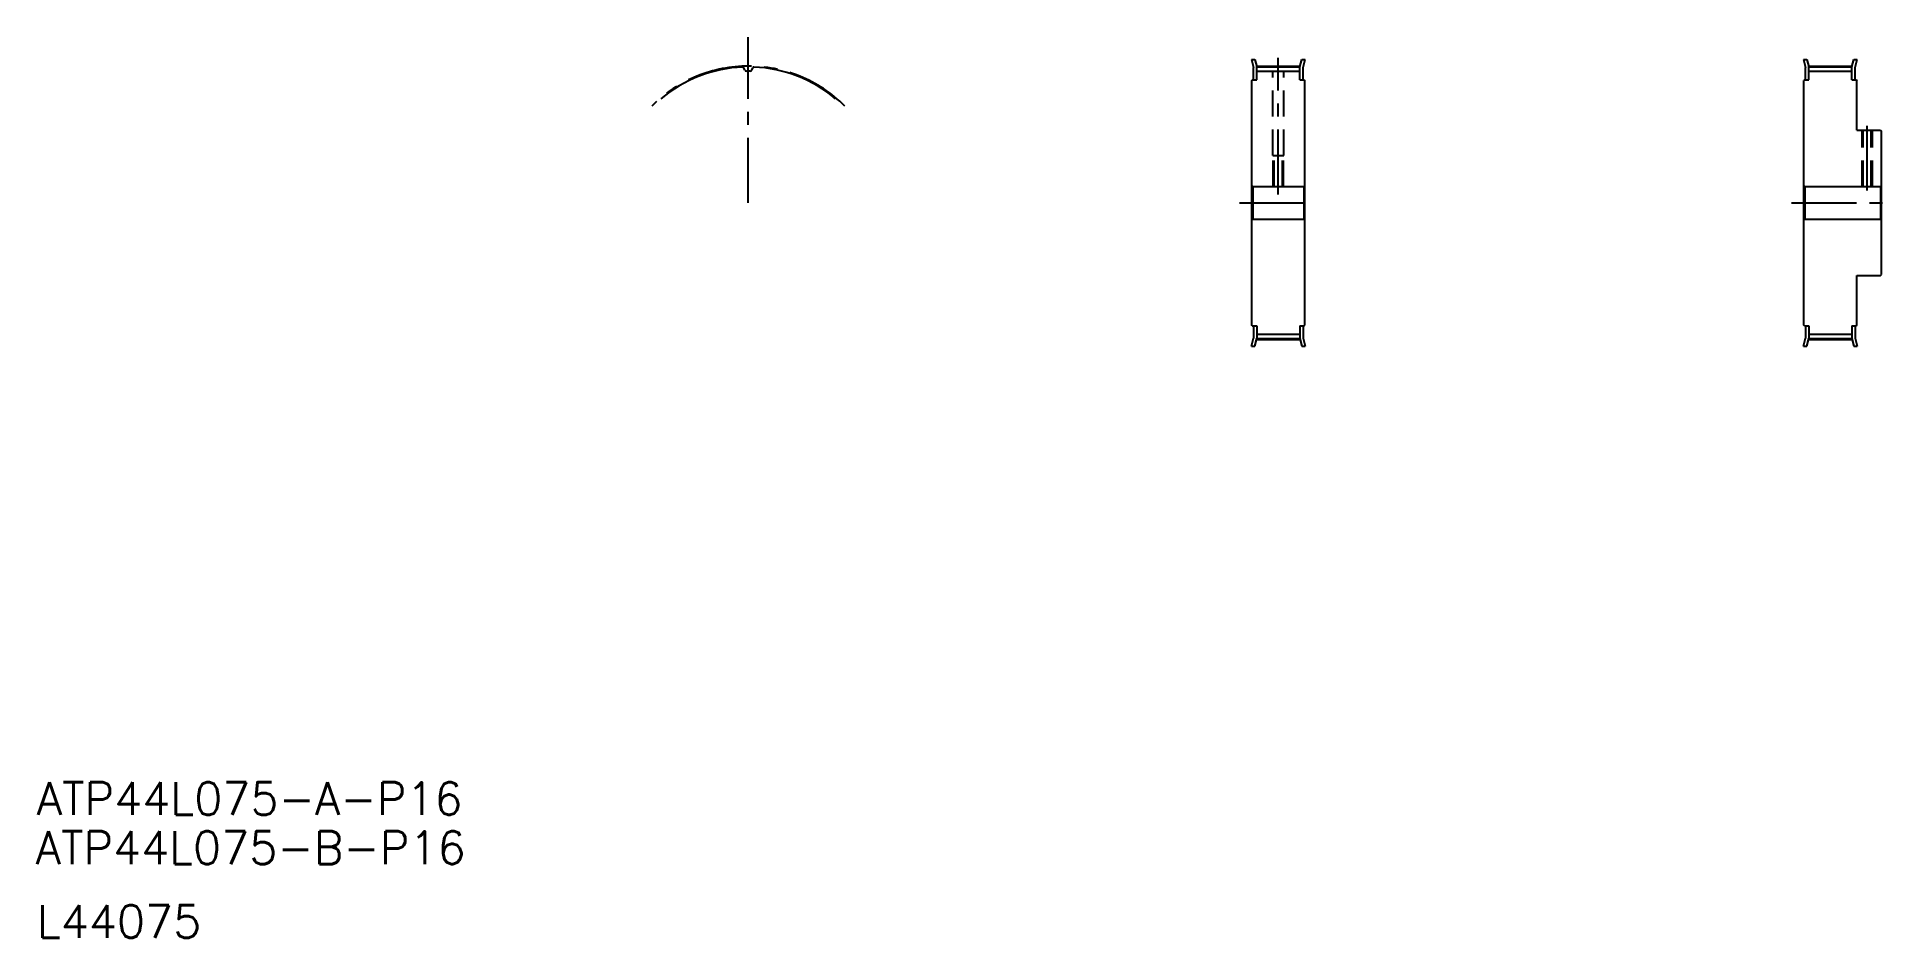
# Model space of a CAD drawing. Extents: x -366 to 540, y -251 to 189.
import ezdxf

# ---------------------------------------------------------------- set-up
doc = ezdxf.new("R2010")
doc.units = 0
doc.linetypes.add('CENTER', pattern=[50.8, 31.75, -6.35, 6.35, -6.35])
doc.linetypes.add('DASHED', pattern=[19.05, 12.7, -6.35])
doc.layers.get('0').update_dxf_attribs({"linetype": 'CONTINUOUS'})
doc.layers.add('CENTER', color=1, linetype='CENTER')
doc.styles.get("Standard").update_dxf_attribs({"font": 'txt', "bigfont": 'BIGFONT'})

msp = doc.modelspace()

# ---------------------------------------------------------------- linework, layer by layer
at = {"color": 7, "linetype": 'CONTINUOUS'}
for p, q in [((-21.05, 172.67), (-21.47, 173.83)), ((-17.53, 172.67), (-17.1, 173.83)), ((226.3, 177.92), (227.96, 177.92)), ((226.3, 177.92), (227.34, 174.03)), ((227.34, 167.92), (227.34, 174.03)), ((227.96, 177.92), (228.94, 174.24)), ((228.94, 174.24), (249.94, 174.24)), ((228.94, 167.92), (228.94, 174.24)), ((249.94, 174.24), (250.93, 177.92)), ((249.94, 167.92), (249.94, 174.24)), ((250.93, 177.92), (252.59, 177.92)), ((251.54, 174.03), (252.59, 177.92)), ((251.54, 167.92), (251.54, 174.03)), ((495.8, 177.92), (496.84, 174.03)), ((495.8, 177.92), (497.46, 177.92)), ((496.84, 167.92), (496.84, 174.03)), ((497.46, 177.92), (498.44, 174.24)), ((498.44, 174.24), (519.44, 174.24)), ((498.44, 167.92), (498.44, 174.24)), ((519.44, 174.24), (520.43, 177.92)), ((519.44, 167.92), (519.44, 174.24)), ((520.43, 177.92), (522.09, 177.92)), ((521.04, 174.03), (522.09, 177.92)), ((521.04, 167.92), (521.04, 174.03)), ((226.74, 167.92), (226.44, 167.62)), ((226.44, 48.22), (226.44, 167.62)), ((226.74, 167.92), (228.94, 167.92)), ((228.94, 172.11), (249.94, 172.11)), ((249.94, 167.92), (252.14, 167.92)), ((252.14, 167.92), (252.44, 167.62)), ((252.44, 48.22), (252.44, 167.62)), ((496.24, 167.92), (495.94, 167.62)), ((495.94, 48.22), (495.94, 167.62)), ((496.24, 167.92), (498.44, 167.92)), ((498.44, 172.11), (519.44, 172.11)), ((519.44, 167.92), (521.64, 167.92)), ((521.64, 167.92), (521.94, 167.62)), ((521.94, 143.42), (521.94, 167.62)), ((521.94, 143.42), (533.44, 143.42)), ((533.44, 143.42), (533.94, 142.92)), ((533.94, 72.92), (533.94, 142.92)), ((495.94, 83.22), (495.94, 132.62)), ((226.44, 116.42), (226.94, 115.92)), ((226.94, 115.92), (226.94, 99.92)), ((226.94, 115.92), (251.94, 115.92)), ((252.44, 116.42), (251.94, 115.92)), ((251.94, 115.92), (251.94, 99.92)), ((495.94, 116.42), (496.44, 115.92)), ((496.44, 115.92), (496.44, 99.92)), ((496.44, 115.92), (533.44, 115.92)), ((533.44, 115.92), (533.94, 116.42)), ((533.44, 115.92), (533.44, 99.92)), ((226.44, 99.42), (226.94, 99.92)), ((226.94, 99.92), (251.94, 99.92)), ((252.44, 99.42), (251.94, 99.92)), ((495.94, 99.42), (496.44, 99.92)), ((496.44, 99.92), (533.44, 99.92)), ((533.44, 99.92), (533.94, 99.42)), ((533.44, 72.42), (533.94, 72.92)), ((521.94, 72.42), (533.44, 72.42)), ((521.94, 48.22), (521.94, 72.42)), ((226.74, 47.92), (226.44, 48.22)), ((226.74, 47.92), (228.94, 47.92)), ((227.34, 47.92), (227.34, 41.81)), ((228.94, 47.92), (228.94, 41.6)), ((249.94, 47.92), (249.94, 41.6)), ((249.94, 47.92), (252.14, 47.92)), ((251.54, 47.92), (251.54, 41.81)), ((252.14, 47.92), (252.44, 48.22)), ((496.24, 47.92), (495.94, 48.22)), ((496.24, 47.92), (498.44, 47.92)), ((496.84, 47.92), (496.84, 41.81)), ((498.44, 47.92), (498.44, 41.6)), ((519.44, 47.92), (519.44, 41.6)), ((519.44, 47.92), (521.64, 47.92)), ((521.04, 47.92), (521.04, 41.81)), ((521.64, 47.92), (521.94, 48.22)), ((226.3, 37.92), (227.34, 41.81)), ((226.3, 37.92), (227.96, 37.92)), ((227.96, 37.92), (228.94, 41.6)), ((228.94, 43.73), (249.94, 43.73)), ((228.94, 41.6), (249.94, 41.6)), ((249.94, 41.6), (250.93, 37.92)), ((250.93, 37.92), (252.59, 37.92)), ((251.54, 41.81), (252.59, 37.92)), ((495.8, 37.92), (496.84, 41.81)), ((495.8, 37.92), (497.46, 37.92)), ((497.46, 37.92), (498.44, 41.6)), ((498.44, 43.73), (519.44, 43.73)), ((498.44, 41.6), (519.44, 41.6)), ((519.44, 41.6), (520.43, 37.92)), ((520.43, 37.92), (522.09, 37.92)), ((521.04, 41.81), (522.09, 37.92))]:
    msp.add_line(p, q, dxfattribs=at)
at = {"color": 3, "linetype": 'DASHED'}
for p, q in [((236.69, 130.92), (236.69, 172.11)), ((242.19, 130.92), (242.19, 172.11)), ((524.44, 115.92), (524.44, 143.42)), ((524.94, 115.92), (524.94, 143.42)), ((528.94, 115.92), (528.94, 143.42)), ((529.44, 115.92), (529.44, 143.42)), ((236.69, 130.92), (242.19, 130.92)), ((236.94, 115.92), (236.94, 130.92)), ((237.44, 115.92), (237.44, 130.92)), ((241.44, 115.92), (241.44, 130.92)), ((241.94, 115.92), (241.94, 130.92))]:
    msp.add_line(p, q, dxfattribs=at)
at = {"color": 7, "linetype": 'CONTINUOUS'}
for centre, radius, start, end in [((-19.29, 107.92), 66.32, 92.33747, 130), ((-21.97, 173.65), 0.53, 20, 92.33747), ((-20.24, 172.96), 0.86, 200, 270.83863), ((-18.34, 172.96), 0.86, 269.16137, 340), ((-16.61, 173.65), 0.53, 87.66253, 160), ((-19.29, 107.92), 66.32, 50, 87.66253), ((-19.29, 107.92), 64.19, 89.16137, 90.83863)]:
    msp.add_arc(centre, radius, start, end, dxfattribs=at)
at = {"layer": 'CENTER', "color": 1, "linetype": 'CENTER'}
for p, q in [((-19.29, 107.92), (-19.29, 188.78)), ((228.84, 174.62), (250.05, 174.62)), ((239.44, 111.92), (239.44, 178.62)), ((498.34, 174.62), (519.55, 174.62)), ((526.94, 113.92), (526.94, 145.42)), ((220.44, 107.92), (258.44, 107.92)), ((489.94, 107.92), (539.94, 107.92)), ((228.84, 41.22), (250.05, 41.22)), ((498.34, 41.22), (519.55, 41.22))]:
    msp.add_line(p, q, dxfattribs=at)
msp.add_arc((-19.29, 107.92), 66.7, 45, 135, dxfattribs=at)

# ---------------------------------------------------------------- texts
at = {"color": 7, "linetype": 'CONTINUOUS'}
for s, p in [('ATP44L075-A-P16', (-366.6, -190.9)), ('ATP44L075-B-P16', (-367.16, -214.86)), ('L44075', (-366.6, -250.9))]:
    msp.add_text(s, height=16, dxfattribs=at).set_placement(p)

doc.saveas('drawing.dxf')
